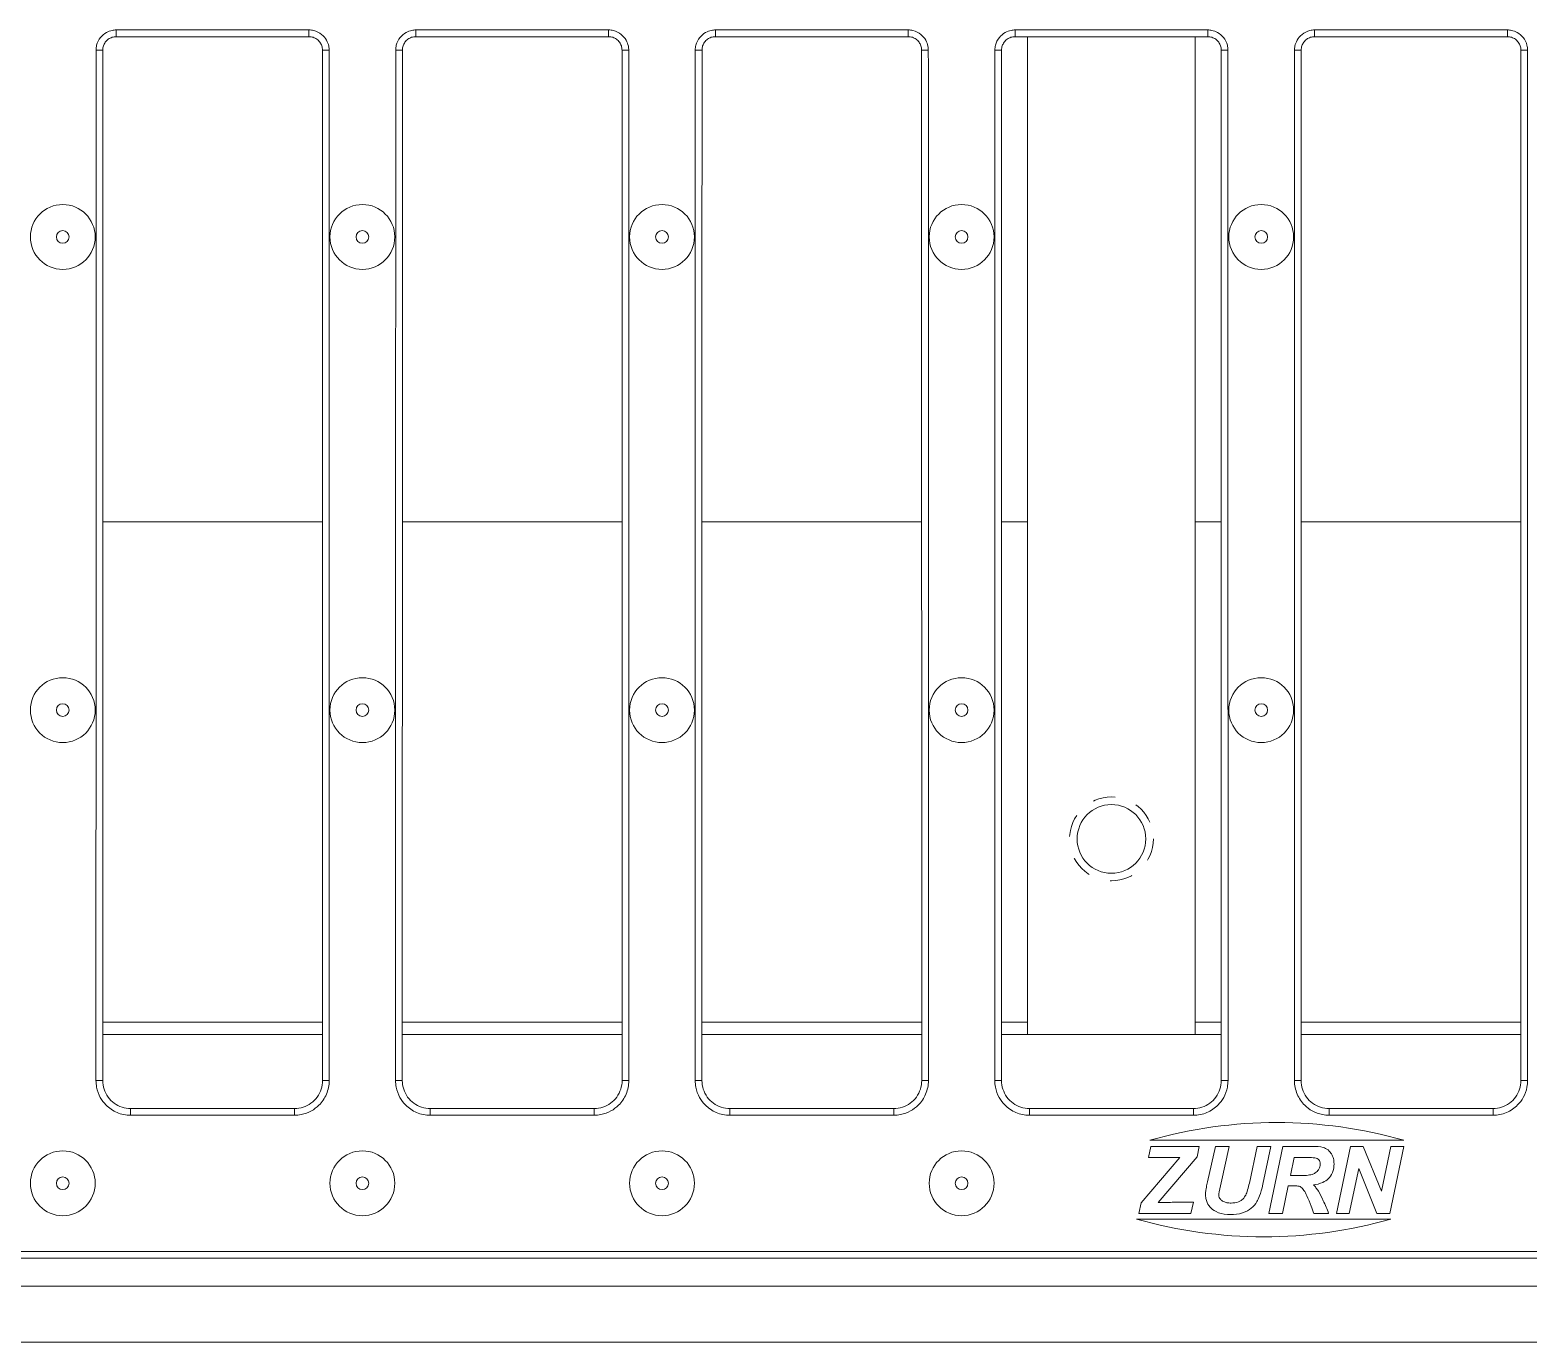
# Model space of a CAD drawing. Header units: inches. Extents: x -14 to 145, y 14 to 58.
# Drawn here: x 75.23 to 81.93, y 44.12 to 49.98 of the extents above; entities that cross this region are included whole.
import ezdxf

# ---------------------------------------------------------------- set-up
doc = ezdxf.new("R2010")
doc.units = ezdxf.units.IN
doc.header["$MEASUREMENT"] = 0
doc.linetypes.add('DASHED', pattern=[0.2067, 0.1654, -0.0413])
for name, color, linetype, lineweight in [('Hidden Narrow (ANSI)', 7, 'DASHED', 25), ('Visible (ANSI)', 7, 'Continuous', 50), ('Visible Narrow (ANSI)', 7, 'Continuous', 35)]:
    doc.layers.add(name, color=color, linetype=linetype, lineweight=lineweight)

msp = doc.modelspace()

# ---------------------------------------------------------------- linework, layer by layer
at = {"layer": 'Hidden Narrow (ANSI)', "lineweight": 0, "ltscale": 0.179413}
msp.add_circle((80.06318, 46.36621), 0.1875, dxfattribs=at)
at = {"layer": 'Visible (ANSI)', "lineweight": 0}
for p, q in [((76.47425, 49.95389), (75.61185, 49.95389)), ((77.81425, 49.95389), (76.95185, 49.95389)), ((79.15425, 49.95389), (78.29185, 49.95389)), ((80.49425, 49.95389), (79.63185, 49.95389)), ((79.68818, 45.49121), (79.68818, 49.95389)), ((80.43818, 49.95389), (80.43818, 45.49121)), ((81.83425, 49.95389), (80.97185, 49.95389)), ((76.53452, 45.49121), (75.55158, 45.49121)), ((77.87452, 45.49121), (76.89158, 45.49121)), ((79.21452, 45.49121), (78.23158, 45.49121)), ((80.55452, 45.49121), (79.57158, 45.49121)), ((80.43818, 45.49121), (79.68818, 45.49121)), ((81.89452, 45.49121), (80.91158, 45.49121)), ((76.40961, 45.16043), (75.67649, 45.16043)), ((77.74961, 45.16043), (77.01649, 45.16043)), ((79.08961, 45.16043), (78.35649, 45.16043)), ((80.42961, 45.16043), (79.69649, 45.16043)), ((81.76961, 45.16043), (81.03649, 45.16043)), ((80.23912, 44.99121), (80.2286, 44.94114)), ((80.23527, 45.01883), (81.37007, 45.01883)), ((80.45566, 44.99121), (80.23912, 44.99121)), ((80.44674, 44.94411), (80.45566, 44.99121)), ((80.52814, 44.99121), (80.49293, 44.83298)), ((80.58988, 44.99121), (80.52814, 44.99121)), ((80.55398, 44.82818), (80.58988, 44.99121)), ((80.7145, 44.99121), (80.6802, 44.82726)), ((80.77578, 44.99121), (80.7145, 44.99121)), ((80.74057, 44.82155), (80.77578, 44.99121)), ((80.82929, 44.99121), (80.76663, 44.69121)), ((80.96237, 44.99121), (80.82929, 44.99121)), ((81.13226, 44.99121), (81.06961, 44.69121)), ((81.18942, 44.99121), (81.13226, 44.99121)), ((81.27105, 44.79045), (81.18942, 44.99121)), ((81.31313, 44.99121), (81.27105, 44.79045)), ((81.30764, 44.69121), (81.37029, 44.99121)), ((81.37029, 44.99121), (81.31313, 44.99121)), ((80.36877, 44.94114), (80.19567, 44.73854)), ((80.2286, 44.94114), (80.36877, 44.94114)), ((80.27182, 44.74037), (80.44674, 44.94411)), ((80.86359, 44.86042), (80.88051, 44.94114)), ((80.88051, 44.94114), (80.94842, 44.94114)), ((81.12677, 44.69121), (81.16907, 44.89266)), ((81.16907, 44.89266), (81.25048, 44.69121)), ((80.54506, 44.78816), (80.55398, 44.82818)), ((80.89628, 44.86042), (80.86359, 44.86042)), ((80.82837, 44.69121), (80.85421, 44.81537)), ((80.85421, 44.81537), (80.87936, 44.81537)), ((80.19567, 44.73854), (80.18584, 44.69121)), ((80.18584, 44.69121), (80.41884, 44.69121)), ((80.42936, 44.74129), (80.35848, 44.74129)), ((80.41884, 44.69121), (80.42936, 44.74129)), ((80.76663, 44.69121), (80.82837, 44.69121)), ((80.96831, 44.69121), (81.03462, 44.69121)), ((81.06961, 44.69121), (81.12677, 44.69121)), ((81.25048, 44.69121), (81.30764, 44.69121)), ((81.31319, 44.66621), (80.17555, 44.66621)), ((70.73828, 44.49121), (89.38783, 44.49121)), ((140.06318, 44.36621), (44.06318, 44.36621)), ((140.06318, 44.11621), (44.06318, 44.11621))]:
    msp.add_line(p, q, dxfattribs=at)
for centre, radius in [((75.37305, 49.05821), 0.145), ((76.71305, 49.05821), 0.145), ((78.05305, 49.05821), 0.145), ((79.39305, 49.05821), 0.145), ((80.73305, 49.05821), 0.145), ((75.37305, 46.94221), 0.145), ((76.71305, 46.94221), 0.145), ((78.05305, 46.94221), 0.145), ((79.39305, 46.94221), 0.145), ((80.73305, 46.94221), 0.145), ((80.06318, 46.36621), 0.1535), ((75.37305, 44.82621), 0.145), ((76.71305, 44.82621), 0.145), ((78.05305, 44.82621), 0.145), ((79.39305, 44.82621), 0.145)]:
    msp.add_circle(centre, radius, dxfattribs=at)
for centre, start, end in [((80.80267, 43.01772), 74.169664, 105.830336), ((80.74437, 46.66692), 254.129145, 285.870855)]:
    msp.add_arc(centre, 2.08, start, end, dxfattribs=at)
for points, knots in [([(75.61185, 49.95389), (75.6056, 49.95389), (75.59926, 49.95289), (75.58732, 49.949), (75.58167, 49.94612), (75.57149, 49.93871), (75.56703, 49.93424), (75.55964, 49.92404), (75.55677, 49.91838), (75.55292, 49.90646), (75.55193, 49.9002), (75.55193, 49.89395)], [0, 0, 0, 0, 0.07139718, 0.07139718, 0.14279436, 0.14279436, 0.21419154, 0.21419154, 0.28558872, 0.28558872, 0.3569859, 0.3569859, 0.3569859, 0.3569859]), ([(76.53417, 49.89395), (76.53417, 49.9002), (76.53317, 49.90654), (76.52929, 49.91849), (76.52641, 49.92414), (76.519, 49.93433), (76.51453, 49.93879), (76.50433, 49.94618), (76.49867, 49.94905), (76.48676, 49.9529), (76.4805, 49.95389), (76.47425, 49.95389)], [0, 0, 0, 0, 0.07139701, 0.07139701, 0.14279401, 0.14279401, 0.21419102, 0.21419102, 0.28558803, 0.28558803, 0.35698503, 0.35698503, 0.35698503, 0.35698503]), ([(76.95185, 49.95389), (76.9456, 49.95389), (76.93926, 49.95289), (76.92732, 49.949), (76.92167, 49.94612), (76.91149, 49.93871), (76.90703, 49.93424), (76.89964, 49.92404), (76.89677, 49.91838), (76.89292, 49.90646), (76.89193, 49.9002), (76.89193, 49.89395)], [0, 0, 0, 0, 0.07139718, 0.07139718, 0.14279436, 0.14279436, 0.21419154, 0.21419154, 0.28558872, 0.28558872, 0.3569859, 0.3569859, 0.3569859, 0.3569859]), ([(77.87417, 49.89395), (77.87417, 49.9002), (77.87317, 49.90654), (77.86929, 49.91849), (77.86641, 49.92414), (77.859, 49.93433), (77.85453, 49.93879), (77.84433, 49.94618), (77.83867, 49.94905), (77.82676, 49.9529), (77.8205, 49.95389), (77.81425, 49.95389)], [0, 0, 0, 0, 0.07139701, 0.07139701, 0.14279401, 0.14279401, 0.21419102, 0.21419102, 0.28558803, 0.28558803, 0.35698503, 0.35698503, 0.35698503, 0.35698503]), ([(78.29185, 49.95389), (78.2856, 49.95389), (78.27926, 49.95289), (78.26732, 49.949), (78.26167, 49.94612), (78.25149, 49.93871), (78.24703, 49.93424), (78.23964, 49.92404), (78.23677, 49.91838), (78.23292, 49.90646), (78.23193, 49.9002), (78.23193, 49.89395)], [0, 0, 0, 0, 0.07139718, 0.07139718, 0.14279436, 0.14279436, 0.21419154, 0.21419154, 0.28558872, 0.28558872, 0.3569859, 0.3569859, 0.3569859, 0.3569859]), ([(79.21417, 49.89395), (79.21417, 49.9002), (79.21317, 49.90654), (79.20929, 49.91849), (79.20641, 49.92414), (79.199, 49.93433), (79.19453, 49.93879), (79.18433, 49.94618), (79.17867, 49.94905), (79.16676, 49.9529), (79.1605, 49.95389), (79.15425, 49.95389)], [0, 0, 0, 0, 0.07139701, 0.07139701, 0.14279401, 0.14279401, 0.21419102, 0.21419102, 0.28558803, 0.28558803, 0.35698503, 0.35698503, 0.35698503, 0.35698503]), ([(79.63185, 49.95389), (79.6256, 49.95389), (79.61926, 49.95289), (79.60732, 49.949), (79.60167, 49.94612), (79.59149, 49.93871), (79.58703, 49.93424), (79.57964, 49.92404), (79.57677, 49.91838), (79.57292, 49.90646), (79.57193, 49.9002), (79.57193, 49.89395)], [0, 0, 0, 0, 0.07139718, 0.07139718, 0.14279436, 0.14279436, 0.21419154, 0.21419154, 0.28558872, 0.28558872, 0.3569859, 0.3569859, 0.3569859, 0.3569859]), ([(80.49425, 49.95389), (80.5005, 49.95389), (80.50684, 49.95289), (80.51879, 49.949), (80.52443, 49.94612), (80.53462, 49.93871), (80.53907, 49.93424), (80.54647, 49.92404), (80.54933, 49.91838), (80.55319, 49.90646), (80.55417, 49.9002), (80.55417, 49.89395)], [0, 0, 0, 0, 0.07139718, 0.07139718, 0.14279436, 0.14279436, 0.21419154, 0.21419154, 0.28558872, 0.28558872, 0.3569859, 0.3569859, 0.3569859, 0.3569859]), ([(80.91193, 49.89395), (80.91193, 49.9002), (80.91293, 49.90654), (80.91682, 49.91849), (80.9197, 49.92414), (80.92711, 49.93433), (80.93157, 49.93879), (80.94177, 49.94618), (80.94743, 49.94905), (80.95934, 49.9529), (80.9656, 49.95389), (80.97185, 49.95389)], [0, 0, 0, 0, 0.07139701, 0.07139701, 0.14279401, 0.14279401, 0.21419102, 0.21419102, 0.28558803, 0.28558803, 0.35698503, 0.35698503, 0.35698503, 0.35698503]), ([(81.83425, 49.95389), (81.8405, 49.95389), (81.84684, 49.95289), (81.85879, 49.949), (81.86443, 49.94612), (81.87462, 49.93871), (81.87907, 49.93424), (81.88647, 49.92404), (81.88933, 49.91838), (81.89319, 49.90646), (81.89417, 49.9002), (81.89417, 49.89395)], [0, 0, 0, 0, 0.07139718, 0.07139718, 0.14279436, 0.14279436, 0.21419154, 0.21419154, 0.28558872, 0.28558872, 0.3569859, 0.3569859, 0.3569859, 0.3569859]), ([(75.55193, 49.89395), (75.55193, 49.5867), (75.55192, 49.27946), (75.55188, 48.66497), (75.55185, 48.35772), (75.55179, 47.74323), (75.55175, 47.43598), (75.55168, 46.82149), (75.55165, 46.51425), (75.5516, 45.89976), (75.55158, 45.59251), (75.55157, 45.28527)], [0, 0, 0, 0, 2.3412087, 2.3412087, 4.6824173, 4.6824173, 7.023626, 7.023626, 9.3648346, 9.3648346, 11.7060433, 11.7060433, 11.7060433, 11.7060433]), ([(76.53417, 49.89395), (76.53417, 49.5867), (76.53419, 49.27946), (76.53423, 48.66497), (76.53425, 48.35772), (76.53431, 47.74323), (76.53435, 47.43598), (76.53442, 46.82149), (76.53445, 46.51425), (76.53451, 45.89976), (76.53452, 45.59251), (76.53453, 45.28527)], [-11.7060433, -11.7060433, -11.7060433, -11.7060433, -9.3648346, -9.3648346, -7.023626, -7.023626, -4.6824173, -4.6824173, -2.3412087, -2.3412087, 0, 0, 0, 0]), ([(76.89193, 49.89395), (76.89193, 49.5867), (76.89192, 49.27946), (76.89188, 48.66497), (76.89185, 48.35772), (76.89179, 47.74323), (76.89175, 47.43598), (76.89168, 46.82149), (76.89165, 46.51425), (76.8916, 45.89976), (76.89158, 45.59251), (76.89157, 45.28527)], [0, 0, 0, 0, 2.3412087, 2.3412087, 4.6824173, 4.6824173, 7.023626, 7.023626, 9.3648346, 9.3648346, 11.7060433, 11.7060433, 11.7060433, 11.7060433]), ([(77.87417, 49.89395), (77.87417, 49.5867), (77.87419, 49.27946), (77.87423, 48.66497), (77.87425, 48.35772), (77.87431, 47.74323), (77.87435, 47.43598), (77.87442, 46.82149), (77.87445, 46.51425), (77.87451, 45.89976), (77.87452, 45.59251), (77.87453, 45.28527)], [-11.7060433, -11.7060433, -11.7060433, -11.7060433, -9.3648346, -9.3648346, -7.023626, -7.023626, -4.6824173, -4.6824173, -2.3412087, -2.3412087, 0, 0, 0, 0]), ([(78.23193, 49.89395), (78.23193, 49.5867), (78.23192, 49.27946), (78.23188, 48.66497), (78.23185, 48.35772), (78.23179, 47.74323), (78.23175, 47.43598), (78.23168, 46.82149), (78.23165, 46.51425), (78.2316, 45.89976), (78.23158, 45.59251), (78.23157, 45.28527)], [0, 0, 0, 0, 2.3412087, 2.3412087, 4.6824173, 4.6824173, 7.023626, 7.023626, 9.3648346, 9.3648346, 11.7060433, 11.7060433, 11.7060433, 11.7060433]), ([(79.21417, 49.89395), (79.21417, 49.5867), (79.21419, 49.27946), (79.21423, 48.66497), (79.21425, 48.35772), (79.21431, 47.74323), (79.21435, 47.43598), (79.21442, 46.82149), (79.21445, 46.51425), (79.21451, 45.89976), (79.21452, 45.59251), (79.21453, 45.28527)], [-11.7060433, -11.7060433, -11.7060433, -11.7060433, -9.3648346, -9.3648346, -7.023626, -7.023626, -4.6824173, -4.6824173, -2.3412087, -2.3412087, 0, 0, 0, 0]), ([(79.57193, 49.89395), (79.57193, 49.5867), (79.57192, 49.27946), (79.57188, 48.66497), (79.57185, 48.35772), (79.57179, 47.74323), (79.57175, 47.43598), (79.57168, 46.82149), (79.57165, 46.51425), (79.5716, 45.89976), (79.57158, 45.59251), (79.57157, 45.28527)], [0, 0, 0, 0, 2.3412087, 2.3412087, 4.6824173, 4.6824173, 7.023626, 7.023626, 9.3648346, 9.3648346, 11.7060433, 11.7060433, 11.7060433, 11.7060433]), ([(80.55417, 49.89395), (80.55417, 49.5867), (80.55419, 49.27946), (80.55423, 48.66497), (80.55425, 48.35772), (80.55431, 47.74323), (80.55435, 47.43598), (80.55442, 46.82149), (80.55445, 46.51425), (80.55451, 45.89976), (80.55452, 45.59251), (80.55453, 45.28527)], [0, 0, 0, 0, 2.3412087, 2.3412087, 4.6824173, 4.6824173, 7.023626, 7.023626, 9.3648346, 9.3648346, 11.7060433, 11.7060433, 11.7060433, 11.7060433]), ([(80.91193, 49.89395), (80.91193, 49.5867), (80.91192, 49.27946), (80.91188, 48.66497), (80.91185, 48.35772), (80.91179, 47.74323), (80.91175, 47.43598), (80.91168, 46.82149), (80.91165, 46.51425), (80.9116, 45.89976), (80.91158, 45.59251), (80.91157, 45.28527)], [-11.7060433, -11.7060433, -11.7060433, -11.7060433, -9.3648346, -9.3648346, -7.023626, -7.023626, -4.6824173, -4.6824173, -2.3412087, -2.3412087, 0, 0, 0, 0]), ([(81.89417, 49.89395), (81.89417, 49.5867), (81.89419, 49.27946), (81.89423, 48.66497), (81.89425, 48.35772), (81.89431, 47.74323), (81.89435, 47.43598), (81.89442, 46.82149), (81.89445, 46.51425), (81.89451, 45.89976), (81.89452, 45.59251), (81.89453, 45.28527)], [0, 0, 0, 0, 2.3412087, 2.3412087, 4.6824173, 4.6824173, 7.023626, 7.023626, 9.3648346, 9.3648346, 11.7060433, 11.7060433, 11.7060433, 11.7060433]), ([(75.55157, 45.28527), (75.55157, 45.27226), (75.55366, 45.25904), (75.56176, 45.23416), (75.56776, 45.22239), (75.58321, 45.20117), (75.59252, 45.19188), (75.6138, 45.17648), (75.62559, 45.17051), (75.65042, 45.16248), (75.66347, 45.16043), (75.67649, 45.16043)], [0, 0, 0, 0, 0.12296441, 0.12296441, 0.24592882, 0.24592882, 0.36889323, 0.36889323, 0.49185764, 0.49185764, 0.61482205, 0.61482205, 0.61482205, 0.61482205]), ([(76.40961, 45.16043), (76.42263, 45.16043), (76.43585, 45.16251), (76.46075, 45.17061), (76.47252, 45.1766), (76.49376, 45.19204), (76.50305, 45.20134), (76.51847, 45.2226), (76.52445, 45.23439), (76.53248, 45.25921), (76.53453, 45.27226), (76.53453, 45.28527)], [0, 0, 0, 0, 0.12296382, 0.12296382, 0.24592765, 0.24592765, 0.36889147, 0.36889147, 0.49185529, 0.49185529, 0.61481912, 0.61481912, 0.61481912, 0.61481912]), ([(76.89157, 45.28527), (76.89157, 45.27226), (76.89366, 45.25904), (76.90176, 45.23416), (76.90776, 45.22239), (76.92321, 45.20117), (76.93252, 45.19188), (76.9538, 45.17648), (76.96559, 45.17051), (76.99042, 45.16248), (77.00347, 45.16043), (77.01649, 45.16043)], [0, 0, 0, 0, 0.12296441, 0.12296441, 0.24592882, 0.24592882, 0.36889323, 0.36889323, 0.49185764, 0.49185764, 0.61482205, 0.61482205, 0.61482205, 0.61482205]), ([(77.74961, 45.16043), (77.76263, 45.16043), (77.77585, 45.16251), (77.80075, 45.17061), (77.81252, 45.1766), (77.83376, 45.19204), (77.84305, 45.20134), (77.85847, 45.2226), (77.86445, 45.23439), (77.87248, 45.25921), (77.87453, 45.27226), (77.87453, 45.28527)], [0, 0, 0, 0, 0.12296382, 0.12296382, 0.24592765, 0.24592765, 0.36889147, 0.36889147, 0.49185529, 0.49185529, 0.61481912, 0.61481912, 0.61481912, 0.61481912]), ([(78.23157, 45.28527), (78.23157, 45.27226), (78.23366, 45.25904), (78.24176, 45.23416), (78.24776, 45.22239), (78.26321, 45.20117), (78.27252, 45.19188), (78.2938, 45.17648), (78.30559, 45.17051), (78.33042, 45.16248), (78.34347, 45.16043), (78.35649, 45.16043)], [0, 0, 0, 0, 0.12296441, 0.12296441, 0.24592882, 0.24592882, 0.36889323, 0.36889323, 0.49185764, 0.49185764, 0.61482205, 0.61482205, 0.61482205, 0.61482205]), ([(79.08961, 45.16043), (79.10263, 45.16043), (79.11585, 45.16251), (79.14075, 45.17061), (79.15252, 45.1766), (79.17376, 45.19204), (79.18305, 45.20134), (79.19847, 45.2226), (79.20445, 45.23439), (79.21248, 45.25921), (79.21453, 45.27226), (79.21453, 45.28527)], [0, 0, 0, 0, 0.12296382, 0.12296382, 0.24592765, 0.24592765, 0.36889147, 0.36889147, 0.49185529, 0.49185529, 0.61481912, 0.61481912, 0.61481912, 0.61481912]), ([(79.57157, 45.28527), (79.57157, 45.27226), (79.57366, 45.25904), (79.58176, 45.23416), (79.58776, 45.22239), (79.60321, 45.20117), (79.61252, 45.19188), (79.6338, 45.17648), (79.64559, 45.17051), (79.67042, 45.16248), (79.68347, 45.16043), (79.69649, 45.16043)], [0, 0, 0, 0, 0.12296441, 0.12296441, 0.24592882, 0.24592882, 0.36889323, 0.36889323, 0.49185764, 0.49185764, 0.61482205, 0.61482205, 0.61482205, 0.61482205]), ([(80.55453, 45.28527), (80.55453, 45.27226), (80.55245, 45.25904), (80.54435, 45.23416), (80.53835, 45.22239), (80.52289, 45.20117), (80.51358, 45.19188), (80.49231, 45.17648), (80.48051, 45.17051), (80.45568, 45.16248), (80.44263, 45.16043), (80.42961, 45.16043)], [0, 0, 0, 0, 0.12296441, 0.12296441, 0.24592882, 0.24592882, 0.36889323, 0.36889323, 0.49185764, 0.49185764, 0.61482205, 0.61482205, 0.61482205, 0.61482205]), ([(81.03649, 45.16043), (81.02347, 45.16043), (81.01026, 45.16251), (80.98536, 45.17061), (80.97358, 45.1766), (80.95235, 45.19204), (80.94305, 45.20134), (80.92764, 45.2226), (80.92166, 45.23439), (80.91362, 45.25921), (80.91157, 45.27226), (80.91157, 45.28527)], [0, 0, 0, 0, 0.12296382, 0.12296382, 0.24592765, 0.24592765, 0.36889147, 0.36889147, 0.49185529, 0.49185529, 0.61481912, 0.61481912, 0.61481912, 0.61481912]), ([(81.89453, 45.28527), (81.89453, 45.27226), (81.89245, 45.25904), (81.88435, 45.23416), (81.87835, 45.22239), (81.86289, 45.20117), (81.85358, 45.19188), (81.83231, 45.17648), (81.82051, 45.17051), (81.79568, 45.16248), (81.78263, 45.16043), (81.76961, 45.16043)], [0, 0, 0, 0, 0.12296441, 0.12296441, 0.24592882, 0.24592882, 0.36889323, 0.36889323, 0.49185764, 0.49185764, 0.61482205, 0.61482205, 0.61482205, 0.61482205]), ([(81.05863, 44.91255), (81.05863, 44.92071), (81.05782, 44.9289), (81.05407, 44.944), (81.05135, 44.95084), (81.04458, 44.96208), (81.0396, 44.96913), (81.02446, 44.98109), (81.01688, 44.98412), (80.99612, 44.98999), (80.97899, 44.99121), (80.96237, 44.99121)], [-0.4283137, -0.4283137, -0.4283137, -0.4283137, -0.33666595, -0.33666595, -0.25340955, -0.25340955, -0.18933807, -0.18933807, -0.12668087, -0.12668087, 0, 0, 0, 0]), ([(80.99712, 44.91164), (80.99712, 44.90732), (80.99646, 44.9031), (80.99375, 44.89468), (80.9917, 44.89065), (80.98578, 44.88182), (80.98123, 44.8768), (80.97026, 44.86958), (80.96513, 44.86716), (80.94821, 44.86196), (80.92561, 44.86042), (80.89628, 44.86042)], [-0.62697606, -0.62697606, -0.62697606, -0.62697606, -0.53592567, -0.53592567, -0.44042332, -0.44042332, -0.31177947, -0.31177947, -0.22343255, -0.22343255, 0, 0, 0, 0]), ([(80.94842, 44.94114), (80.96042, 44.94114), (80.97093, 44.94044), (80.98012, 44.93803), (80.98219, 44.93731), (80.98386, 44.93633)], [-0.064233577, -0.064233577, -0.064233577, -0.064233577, -0.014701604, -0.014701604, 0, 0, 0, 0]), ([(80.96625, 44.8188), (80.98047, 44.82062), (80.99489, 44.82401), (81.0175, 44.83434), (81.02625, 44.84006), (81.03906, 44.8529), (81.04637, 44.86163), (81.05663, 44.88669), (81.05863, 44.89954), (81.05863, 44.91255)], [-0.55552289, -0.55552289, -0.55552289, -0.55552289, -0.35399711, -0.35399711, -0.20628997, -0.20628997, -0.09917763, -0.09917763, 0, 0, 0, 0]), ([(80.98386, 44.93633), (80.98637, 44.93478), (80.98865, 44.93292), (80.99244, 44.92856), (80.9939, 44.9262), (80.99651, 44.91979), (80.99712, 44.91573), (80.99712, 44.91164)], [-0.075160788, -0.075160788, -0.075160788, -0.075160788, -0.052672369, -0.052672369, -0.031193859, -0.031193859, 0, 0, 0, 0]), ([(80.49293, 44.83298), (80.49131, 44.82549), (80.48928, 44.816), (80.4869, 44.80435), (80.48578, 44.7987), (80.48538, 44.79594)], [-0.061230039, -0.061230039, -0.061230039, -0.061230039, -0.021281512, -0.021281512, 0, 0, 0, 0]), ([(80.6802, 44.82726), (80.67517, 44.80496), (80.66964, 44.78563), (80.6615, 44.76877), (80.65756, 44.76167), (80.64619, 44.75095), (80.64011, 44.74645), (80.62079, 44.73917), (80.60922, 44.73786), (80.59811, 44.73786)], [-0.58279698, -0.58279698, -0.58279698, -0.58279698, -0.27180566, -0.27180566, -0.15702787, -0.15702787, -0.08459869, -0.08459869, 0, 0, 0, 0]), ([(80.48538, 44.79594), (80.4848, 44.79282), (80.48433, 44.78966), (80.48372, 44.78364), (80.48355, 44.78075), (80.48355, 44.77787)], [-0.046080875, -0.046080875, -0.046080875, -0.046080875, -0.021918447, -0.021918447, 0, 0, 0, 0]), ([(80.48355, 44.77787), (80.48355, 44.77127), (80.48413, 44.76469), (80.48665, 44.75211), (80.48849, 44.74619), (80.4956, 44.73026), (80.50213, 44.72139), (80.51634, 44.70799), (80.52593, 44.70045), (80.5583, 44.68834), (80.57719, 44.68618), (80.59537, 44.68618)], [-0.62185425, -0.62185425, -0.62185425, -0.62185425, -0.52329959, -0.52329959, -0.43023467, -0.43023467, -0.26296333, -0.26296333, -0.13851615, -0.13851615, 0, 0, 0, 0]), ([(80.54301, 44.7749), (80.54335, 44.77734), (80.54371, 44.77989), (80.54439, 44.78423), (80.54472, 44.78627), (80.54506, 44.78816)], [-0.033524877, -0.033524877, -0.033524877, -0.033524877, -0.014680428, -0.014680428, 0, 0, 0, 0]), ([(80.59811, 44.73786), (80.59193, 44.73786), (80.58559, 44.73828), (80.57438, 44.74033), (80.56929, 44.74179), (80.55837, 44.74691), (80.55443, 44.75034), (80.54907, 44.75595), (80.54685, 44.75918), (80.54373, 44.76669), (80.54301, 44.77073), (80.54301, 44.7749)], [-0.13910833, -0.13910833, -0.13910833, -0.13910833, -0.11293133, -0.11293133, -0.09089469, -0.09089469, -0.06193182, -0.06193182, -0.03177416, -0.03177416, 0, 0, 0, 0]), ([(80.59537, 44.68618), (80.61322, 44.68618), (80.63158, 44.68808), (80.66648, 44.69895), (80.67874, 44.70692), (80.69862, 44.72269), (80.70739, 44.7326), (80.72059, 44.75561), (80.7305, 44.77674), (80.74057, 44.82155)], [-1.3337256, -1.3337256, -1.3337256, -1.3337256, -1.0288729, -1.0288729, -0.7098965, -0.7098965, -0.3499125, -0.3499125, 0, 0, 0, 0]), ([(80.87936, 44.81537), (80.88755, 44.81537), (80.89607, 44.81476), (80.9053, 44.81195), (80.90785, 44.8109), (80.91, 44.80943)], [-0.07363154, -0.07363154, -0.07363154, -0.07363154, -0.019908434, -0.019908434, 0, 0, 0, 0]), ([(80.91, 44.80943), (80.9155, 44.80559), (80.92016, 44.80012), (80.92907, 44.78721), (80.93341, 44.77857), (80.93698, 44.77033)], [-0.11928574, -0.11928574, -0.11928574, -0.11928574, -0.06846841, -0.06846841, 0, 0, 0, 0]), ([(80.93698, 44.77033), (80.94347, 44.75538), (80.95046, 44.73887), (80.96041, 44.71375), (80.96507, 44.7015), (80.96831, 44.69121)], [-0.20793099, -0.20793099, -0.20793099, -0.20793099, -0.0822134, -0.0822134, 0, 0, 0, 0]), ([(80.98866, 44.79068), (80.98537, 44.79611), (80.98176, 44.80143), (80.97428, 44.81081), (80.97044, 44.81502), (80.96625, 44.8188)], [-0.091429555, -0.091429555, -0.091429555, -0.091429555, -0.043013373, -0.043013373, 0, 0, 0, 0]), ([(81.03462, 44.69121), (81.02717, 44.71008), (81.01896, 44.72977), (81.00395, 44.76225), (80.99649, 44.77729), (80.98866, 44.79068)], [-0.27329283, -0.27329283, -0.27329283, -0.27329283, -0.11819548, -0.11819548, 0, 0, 0, 0]), ([(80.30406, 44.74083), (80.30194, 44.74083), (80.29548, 44.74074), (80.28712, 44.74062), (80.27842, 44.74048), (80.27182, 44.74037)], [-0.062721259, -0.062721259, -0.062721259, -0.062721259, -0.050283943, -0.050283943, 0, 0, 0, 0]), ([(80.35848, 44.74129), (80.34835, 44.74115), (80.33764, 44.74103), (80.31995, 44.74088), (80.31162, 44.74083), (80.30406, 44.74083)], [-0.13516086, -0.13516086, -0.13516086, -0.13516086, -0.05765221, -0.05765221, 0, 0, 0, 0])]:
    msp.add_open_spline(points, degree=3, knots=knots, dxfattribs=at)
at = {"layer": 'Visible Narrow (ANSI)', "lineweight": 0}
for p, q in [((76.47425, 49.98389), (75.61185, 49.98389)), ((75.61185, 49.95389), (75.61185, 49.98389)), ((76.47425, 49.95389), (76.47425, 49.98389)), ((77.81425, 49.98389), (76.95185, 49.98389)), ((76.95185, 49.95389), (76.95185, 49.98389)), ((77.81425, 49.95389), (77.81425, 49.98389)), ((79.15425, 49.98389), (78.29185, 49.98389)), ((78.29185, 49.95389), (78.29185, 49.98389)), ((79.15425, 49.95389), (79.15425, 49.98389)), ((79.63185, 49.98389), (80.49425, 49.98389)), ((79.63185, 49.95389), (79.63185, 49.98389)), ((80.49425, 49.95389), (80.49425, 49.98389)), ((80.97185, 49.98389), (81.83425, 49.98389)), ((80.97185, 49.95389), (80.97185, 49.98389)), ((81.83425, 49.95389), (81.83425, 49.98389)), ((75.52193, 49.89395), (75.55193, 49.89395)), ((76.53417, 49.89395), (76.56417, 49.89395)), ((76.86193, 49.89395), (76.89193, 49.89395)), ((77.87417, 49.89395), (77.90417, 49.89395)), ((78.20193, 49.89395), (78.23193, 49.89395)), ((79.21417, 49.89395), (79.24417, 49.89395)), ((79.57193, 49.89395), (79.54193, 49.89395)), ((80.55417, 49.89395), (80.58417, 49.89395)), ((80.91193, 49.89395), (80.88193, 49.89395)), ((81.92417, 49.89395), (81.89417, 49.89395)), ((76.53431, 47.78477), (75.55179, 47.78477)), ((77.87431, 47.78477), (76.89179, 47.78477)), ((79.21431, 47.78477), (78.23179, 47.78477)), ((79.68818, 47.78477), (79.57179, 47.78477)), ((80.55431, 47.78477), (80.43818, 47.78477)), ((81.89431, 47.78477), (80.91179, 47.78477)), ((76.53452, 45.54693), (75.55158, 45.54693)), ((77.87452, 45.54693), (76.89158, 45.54693)), ((79.21452, 45.54693), (78.23158, 45.54693)), ((79.68818, 45.54693), (79.57158, 45.54693)), ((80.55452, 45.54693), (80.43818, 45.54693)), ((81.89452, 45.54693), (80.91158, 45.54693)), ((75.55157, 45.28527), (75.52157, 45.28527)), ((76.53453, 45.28527), (76.56453, 45.28527)), ((76.89157, 45.28527), (76.86157, 45.28527)), ((77.87453, 45.28527), (77.90453, 45.28527)), ((78.23157, 45.28527), (78.20157, 45.28527)), ((79.21453, 45.28527), (79.24453, 45.28527)), ((79.57157, 45.28527), (79.54157, 45.28527)), ((80.55453, 45.28527), (80.58453, 45.28527)), ((80.91157, 45.28527), (80.88157, 45.28527)), ((81.89453, 45.28527), (81.92453, 45.28527)), ((75.67649, 45.16043), (75.67649, 45.13043)), ((76.40961, 45.16043), (76.40961, 45.13043)), ((77.01649, 45.16043), (77.01649, 45.13043)), ((77.74961, 45.16043), (77.74961, 45.13043)), ((78.35649, 45.16043), (78.35649, 45.13043)), ((79.08961, 45.16043), (79.08961, 45.13043)), ((79.69649, 45.16043), (79.69649, 45.13043)), ((80.42961, 45.16043), (80.42961, 45.13043)), ((81.03649, 45.16043), (81.03649, 45.13043)), ((81.76961, 45.16043), (81.76961, 45.13043)), ((75.67649, 45.13043), (76.40961, 45.13043)), ((77.01649, 45.13043), (77.74961, 45.13043)), ((78.35649, 45.13043), (79.08961, 45.13043)), ((80.42961, 45.13043), (79.69649, 45.13043)), ((81.76961, 45.13043), (81.03649, 45.13043)), ((70.74272, 44.52121), (89.38338, 44.52121))]:
    msp.add_line(p, q, dxfattribs=at)
for centre in [(75.37305, 49.05821), (76.71305, 49.05821), (78.05305, 49.05821), (79.39305, 49.05821), (80.73305, 49.05821), (75.37305, 46.94221), (76.71305, 46.94221), (78.05305, 46.94221), (79.39305, 46.94221), (80.73305, 46.94221), (75.37305, 44.82621), (76.71305, 44.82621), (78.05305, 44.82621), (79.39305, 44.82621)]:
    msp.add_circle(centre, 0.02838, dxfattribs=at)
for points, knots in [([(75.61185, 49.98389), (75.60604, 49.98389), (75.60018, 49.98332), (75.58523, 49.98037), (75.57641, 49.97714), (75.55804, 49.96696), (75.54902, 49.95935), (75.53352, 49.94004), (75.52761, 49.92802), (75.5228, 49.90836), (75.52193, 49.90114), (75.52193, 49.89395)], [0, 0, 0, 0, 0.04423505, 0.04423505, 0.11501112, 0.11501112, 0.20301749, 0.20301749, 0.30215547, 0.30215547, 0.3569859, 0.3569859, 0.3569859, 0.3569859]), ([(76.56417, 49.89395), (76.56417, 49.89976), (76.5636, 49.90562), (76.56065, 49.92059), (76.55742, 49.92942), (76.54722, 49.9478), (76.53961, 49.95683), (76.52029, 49.97233), (76.50825, 49.97823), (76.48861, 49.98303), (76.48142, 49.98389), (76.47425, 49.98389)], [0, 0, 0, 0, 0.04427123, 0.04427123, 0.1151052, 0.1151052, 0.20317467, 0.20317467, 0.30236545, 0.30236545, 0.35698503, 0.35698503, 0.35698503, 0.35698503]), ([(76.95185, 49.98389), (76.94604, 49.98389), (76.94018, 49.98332), (76.92523, 49.98037), (76.91641, 49.97714), (76.89804, 49.96696), (76.88902, 49.95935), (76.87352, 49.94004), (76.86761, 49.92802), (76.8628, 49.90836), (76.86193, 49.90114), (76.86193, 49.89395)], [0, 0, 0, 0, 0.04423505, 0.04423505, 0.11501112, 0.11501112, 0.20301749, 0.20301749, 0.30215547, 0.30215547, 0.3569859, 0.3569859, 0.3569859, 0.3569859]), ([(77.90417, 49.89395), (77.90417, 49.89976), (77.9036, 49.90562), (77.90065, 49.92059), (77.89742, 49.92942), (77.88722, 49.9478), (77.87961, 49.95683), (77.86029, 49.97233), (77.84825, 49.97823), (77.82861, 49.98303), (77.82142, 49.98389), (77.81425, 49.98389)], [0, 0, 0, 0, 0.04427123, 0.04427123, 0.1151052, 0.1151052, 0.20317467, 0.20317467, 0.30236545, 0.30236545, 0.35698503, 0.35698503, 0.35698503, 0.35698503]), ([(78.29185, 49.98389), (78.28604, 49.98389), (78.28018, 49.98332), (78.26523, 49.98037), (78.25641, 49.97714), (78.23804, 49.96696), (78.22902, 49.95935), (78.21352, 49.94004), (78.20761, 49.92802), (78.2028, 49.90836), (78.20193, 49.90114), (78.20193, 49.89395)], [0, 0, 0, 0, 0.04423505, 0.04423505, 0.11501112, 0.11501112, 0.20301749, 0.20301749, 0.30215547, 0.30215547, 0.3569859, 0.3569859, 0.3569859, 0.3569859]), ([(79.24417, 49.89395), (79.24417, 49.89976), (79.2436, 49.90562), (79.24065, 49.92059), (79.23742, 49.92942), (79.22722, 49.9478), (79.21961, 49.95683), (79.20029, 49.97233), (79.18825, 49.97823), (79.16861, 49.98303), (79.16142, 49.98389), (79.15425, 49.98389)], [0, 0, 0, 0, 0.04427123, 0.04427123, 0.1151052, 0.1151052, 0.20317467, 0.20317467, 0.30236545, 0.30236545, 0.35698503, 0.35698503, 0.35698503, 0.35698503]), ([(79.63185, 49.98389), (79.62604, 49.98389), (79.62018, 49.98332), (79.60523, 49.98037), (79.59641, 49.97714), (79.57804, 49.96696), (79.56902, 49.95935), (79.55352, 49.94004), (79.54761, 49.92802), (79.5428, 49.90836), (79.54193, 49.90114), (79.54193, 49.89395)], [0, 0, 0, 0, 0.04423505, 0.04423505, 0.11501112, 0.11501112, 0.20301749, 0.20301749, 0.30215547, 0.30215547, 0.3569859, 0.3569859, 0.3569859, 0.3569859]), ([(80.49425, 49.98389), (80.50006, 49.98389), (80.50592, 49.98332), (80.52087, 49.98037), (80.52969, 49.97714), (80.54806, 49.96696), (80.55709, 49.95935), (80.57258, 49.94004), (80.57849, 49.92802), (80.5833, 49.90836), (80.58417, 49.90114), (80.58417, 49.89395)], [0, 0, 0, 0, 0.04423505, 0.04423505, 0.11501112, 0.11501112, 0.20301749, 0.20301749, 0.30215547, 0.30215547, 0.3569859, 0.3569859, 0.3569859, 0.3569859]), ([(80.88193, 49.89395), (80.88193, 49.89976), (80.8825, 49.90562), (80.88545, 49.92059), (80.88868, 49.92942), (80.89888, 49.9478), (80.9065, 49.95683), (80.92582, 49.97233), (80.93785, 49.97823), (80.95749, 49.98303), (80.96468, 49.98389), (80.97185, 49.98389)], [0, 0, 0, 0, 0.04427123, 0.04427123, 0.1151052, 0.1151052, 0.20317467, 0.20317467, 0.30236545, 0.30236545, 0.35698503, 0.35698503, 0.35698503, 0.35698503]), ([(81.83425, 49.98389), (81.84006, 49.98389), (81.84592, 49.98332), (81.86087, 49.98037), (81.86969, 49.97714), (81.88806, 49.96696), (81.89709, 49.95935), (81.91258, 49.94004), (81.91849, 49.92802), (81.9233, 49.90836), (81.92417, 49.90114), (81.92417, 49.89395)], [0, 0, 0, 0, 0.04423505, 0.04423505, 0.11501112, 0.11501112, 0.20301749, 0.20301749, 0.30215547, 0.30215547, 0.3569859, 0.3569859, 0.3569859, 0.3569859]), ([(75.52193, 49.89395), (75.52193, 49.50989), (75.52191, 49.12584), (75.52185, 48.35772), (75.52181, 47.97367), (75.52177, 47.58961), (75.52174, 47.29093), (75.5217, 46.99224), (75.52162, 46.22413), (75.52159, 45.7547), (75.52157, 45.28527)], [0, 0, 0, 0, 2.9265108, 2.9265108, 5.8530216, 5.8530216, 5.8530216, 8.1289838, 8.1289838, 11.7060433, 11.7060433, 11.7060433, 11.7060433]), ([(76.56453, 45.28527), (76.56451, 46.05338), (76.56442, 46.8215), (76.56425, 48.35772), (76.56418, 49.12584), (76.56417, 49.89395)], [0, 0, 0, 0, 5.8530216, 5.8530216, 11.7060433, 11.7060433, 11.7060433, 11.7060433]), ([(76.86193, 49.89395), (76.86193, 49.50989), (76.86191, 49.12584), (76.86185, 48.35772), (76.86181, 47.97367), (76.86177, 47.58961), (76.86174, 47.29093), (76.8617, 46.99224), (76.86162, 46.22413), (76.86159, 45.7547), (76.86157, 45.28527)], [0, 0, 0, 0, 2.9265108, 2.9265108, 5.8530216, 5.8530216, 5.8530216, 8.1289838, 8.1289838, 11.7060433, 11.7060433, 11.7060433, 11.7060433]), ([(77.90453, 45.28527), (77.90451, 46.05338), (77.90442, 46.8215), (77.90425, 48.35772), (77.90418, 49.12584), (77.90417, 49.89395)], [0, 0, 0, 0, 5.8530216, 5.8530216, 11.7060433, 11.7060433, 11.7060433, 11.7060433]), ([(78.20193, 49.89395), (78.20193, 49.50989), (78.20191, 49.12584), (78.20185, 48.35772), (78.20181, 47.97367), (78.20177, 47.58961), (78.20174, 47.29093), (78.2017, 46.99224), (78.20162, 46.22413), (78.20159, 45.7547), (78.20157, 45.28527)], [0, 0, 0, 0, 2.9265108, 2.9265108, 5.8530216, 5.8530216, 5.8530216, 8.1289838, 8.1289838, 11.7060433, 11.7060433, 11.7060433, 11.7060433]), ([(79.24453, 45.28527), (79.24451, 46.05338), (79.24442, 46.8215), (79.24425, 48.35772), (79.24418, 49.12584), (79.24417, 49.89395)], [0, 0, 0, 0, 5.8530216, 5.8530216, 11.7060433, 11.7060433, 11.7060433, 11.7060433]), ([(79.54193, 49.89395), (79.54192, 49.22043), (79.54187, 48.54691), (79.5418, 47.87339), (79.54171, 47.01068), (79.5416, 46.14798), (79.54157, 45.28527)], [0, 0, 0, 0, 5.1322258, 5.1322258, 5.1322258, 11.7060433, 11.7060433, 11.7060433, 11.7060433]), ([(80.58417, 49.89395), (80.58418, 49.22043), (80.58423, 48.54691), (80.5843, 47.87339), (80.58439, 47.01068), (80.58451, 46.14798), (80.58453, 45.28527)], [0, 0, 0, 0, 5.1322258, 5.1322258, 5.1322258, 11.7060433, 11.7060433, 11.7060433, 11.7060433]), ([(80.88157, 45.28527), (80.88159, 46.05338), (80.88168, 46.8215), (80.88186, 48.35772), (80.88192, 49.12584), (80.88193, 49.89395)], [0, 0, 0, 0, 5.8530216, 5.8530216, 11.7060433, 11.7060433, 11.7060433, 11.7060433]), ([(81.92417, 49.89395), (81.92418, 49.50989), (81.92419, 49.12584), (81.92425, 48.35772), (81.92429, 47.97367), (81.92433, 47.58961), (81.92437, 47.29093), (81.9244, 46.99224), (81.92448, 46.22413), (81.92452, 45.7547), (81.92453, 45.28527)], [0, 0, 0, 0, 2.9265108, 2.9265108, 5.8530216, 5.8530216, 5.8530216, 8.1289838, 8.1289838, 11.7060433, 11.7060433, 11.7060433, 11.7060433]), ([(75.52157, 45.28527), (75.52157, 45.27528), (75.52255, 45.26519), (75.52762, 45.23945), (75.53318, 45.22425), (75.54783, 45.19785), (75.5564, 45.18642), (75.58024, 45.16228), (75.59738, 45.15064), (75.63486, 45.13468), (75.65572, 45.13043), (75.67649, 45.13043)], [0, 0, 0, 0, 0.07615718, 0.07615718, 0.19800867, 0.19800867, 0.30442519, 0.30442519, 0.4565492, 0.4565492, 0.61482205, 0.61482205, 0.61482205, 0.61482205]), ([(76.40961, 45.13043), (76.41962, 45.13043), (76.42973, 45.13141), (76.45551, 45.13649), (76.47072, 45.14206), (76.49716, 45.15673), (76.50859, 45.16531), (76.53273, 45.18916), (76.54437, 45.20629), (76.56029, 45.24373), (76.56453, 45.26455), (76.56453, 45.28527)], [0, 0, 0, 0, 0.07627851, 0.07627851, 0.19832414, 0.19832414, 0.30481834, 0.30481834, 0.45691444, 0.45691444, 0.61481912, 0.61481912, 0.61481912, 0.61481912]), ([(76.86157, 45.28527), (76.86157, 45.27528), (76.86255, 45.26519), (76.86762, 45.23945), (76.87318, 45.22425), (76.88783, 45.19785), (76.8964, 45.18642), (76.92024, 45.16228), (76.93738, 45.15064), (76.97486, 45.13468), (76.99572, 45.13043), (77.01649, 45.13043)], [0, 0, 0, 0, 0.07615718, 0.07615718, 0.19800867, 0.19800867, 0.30442519, 0.30442519, 0.4565492, 0.4565492, 0.61482205, 0.61482205, 0.61482205, 0.61482205]), ([(77.74961, 45.13043), (77.75962, 45.13043), (77.76973, 45.13141), (77.79551, 45.13649), (77.81072, 45.14206), (77.83716, 45.15673), (77.84859, 45.16531), (77.87273, 45.18916), (77.88437, 45.20629), (77.90029, 45.24373), (77.90453, 45.26455), (77.90453, 45.28527)], [0, 0, 0, 0, 0.07627851, 0.07627851, 0.19832414, 0.19832414, 0.30481834, 0.30481834, 0.45691444, 0.45691444, 0.61481912, 0.61481912, 0.61481912, 0.61481912]), ([(78.20157, 45.28527), (78.20157, 45.27528), (78.20255, 45.26519), (78.20762, 45.23945), (78.21318, 45.22425), (78.22783, 45.19785), (78.2364, 45.18642), (78.26024, 45.16228), (78.27738, 45.15064), (78.31486, 45.13468), (78.33572, 45.13043), (78.35649, 45.13043)], [0, 0, 0, 0, 0.07615718, 0.07615718, 0.19800867, 0.19800867, 0.30442519, 0.30442519, 0.4565492, 0.4565492, 0.61482205, 0.61482205, 0.61482205, 0.61482205]), ([(79.08961, 45.13043), (79.09962, 45.13043), (79.10973, 45.13141), (79.13551, 45.13649), (79.15072, 45.14206), (79.17716, 45.15673), (79.18859, 45.16531), (79.21273, 45.18916), (79.22437, 45.20629), (79.24029, 45.24373), (79.24453, 45.26455), (79.24453, 45.28527)], [0, 0, 0, 0, 0.07627851, 0.07627851, 0.19832414, 0.19832414, 0.30481834, 0.30481834, 0.45691444, 0.45691444, 0.61481912, 0.61481912, 0.61481912, 0.61481912]), ([(79.54157, 45.28527), (79.54157, 45.27528), (79.54255, 45.26519), (79.54762, 45.23945), (79.55318, 45.22425), (79.56783, 45.19785), (79.5764, 45.18642), (79.60024, 45.16228), (79.61738, 45.15064), (79.65486, 45.13468), (79.67572, 45.13043), (79.69649, 45.13043)], [0, 0, 0, 0, 0.07615718, 0.07615718, 0.19800867, 0.19800867, 0.30442519, 0.30442519, 0.4565492, 0.4565492, 0.61482205, 0.61482205, 0.61482205, 0.61482205]), ([(80.58453, 45.28527), (80.58453, 45.27528), (80.58356, 45.26519), (80.57848, 45.23945), (80.57292, 45.22425), (80.55828, 45.19785), (80.5497, 45.18642), (80.52586, 45.16228), (80.50873, 45.15064), (80.47125, 45.13468), (80.45038, 45.13043), (80.42961, 45.13043)], [0, 0, 0, 0, 0.07615718, 0.07615718, 0.19800867, 0.19800867, 0.30442519, 0.30442519, 0.4565492, 0.4565492, 0.61482205, 0.61482205, 0.61482205, 0.61482205]), ([(81.03649, 45.13043), (81.02648, 45.13043), (81.01638, 45.13141), (80.9906, 45.13649), (80.97538, 45.14206), (80.94894, 45.15673), (80.93751, 45.16531), (80.91337, 45.18916), (80.90173, 45.20629), (80.88581, 45.24373), (80.88157, 45.26455), (80.88157, 45.28527)], [0, 0, 0, 0, 0.07627851, 0.07627851, 0.19832414, 0.19832414, 0.30481834, 0.30481834, 0.45691444, 0.45691444, 0.61481912, 0.61481912, 0.61481912, 0.61481912]), ([(81.92453, 45.28527), (81.92453, 45.27528), (81.92356, 45.26519), (81.91848, 45.23945), (81.91292, 45.22425), (81.89828, 45.19785), (81.8897, 45.18642), (81.86586, 45.16228), (81.84873, 45.15064), (81.81125, 45.13468), (81.79038, 45.13043), (81.76961, 45.13043)], [0, 0, 0, 0, 0.07615718, 0.07615718, 0.19800867, 0.19800867, 0.30442519, 0.30442519, 0.4565492, 0.4565492, 0.61482205, 0.61482205, 0.61482205, 0.61482205])]:
    msp.add_open_spline(points, degree=3, knots=knots, dxfattribs=at)

doc.saveas('drawing.dxf')
